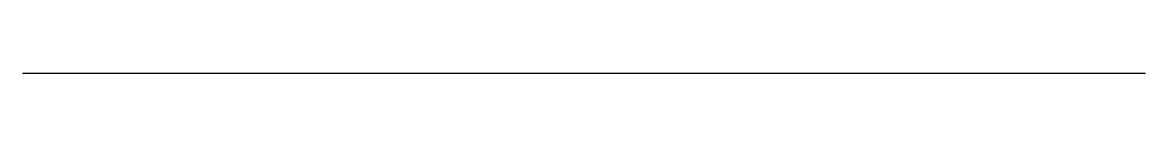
# Model space of a CAD drawing. Extents: x 0 to 10, y 0 to 0.
import ezdxf

# ---------------------------------------------------------------- set-up
doc = ezdxf.new("R2010")
doc.units = 0

# ---------------------------------------------------------------- blocks, each defined once
blk = doc.blocks.new('COMMON')
blk.add_line((0, 0), (10, 0))

msp = doc.modelspace()

# ---------------------------------------------------------------- block references
msp.add_blockref('COMMON', (0, 0))

doc.saveas('drawing.dxf')
